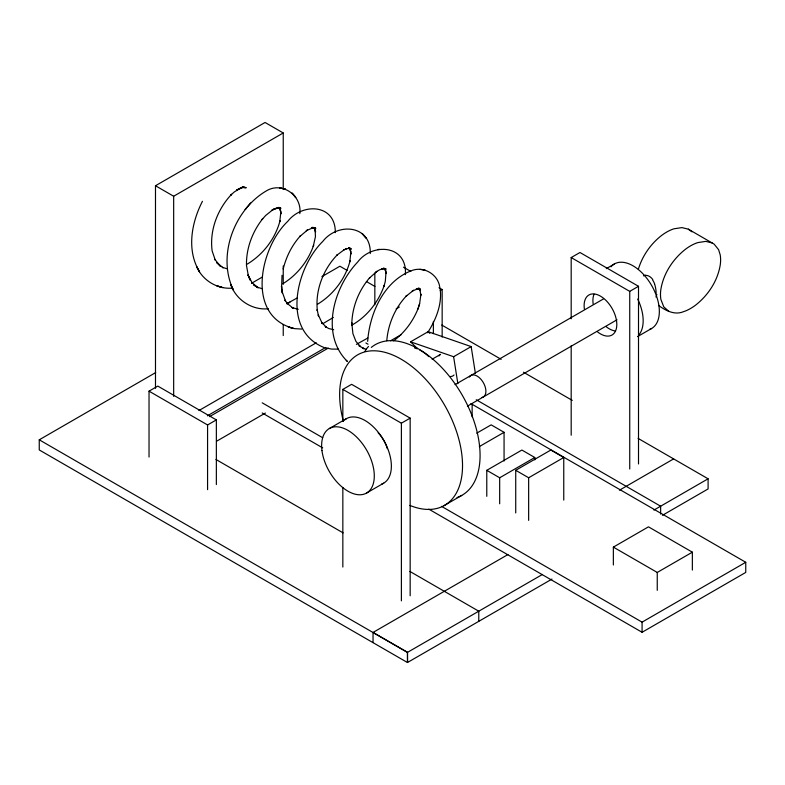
<?xml version="1.0" encoding="UTF-8"?>
<svg xmlns="http://www.w3.org/2000/svg" width="785" height="785" viewBox="0 0 785 785"><rect width="100%" height="100%" fill="white"/><g stroke="black" fill="none" stroke-linecap="round" stroke-linejoin="round"><path stroke-width="1.18" d="M282.031 275.29L281.599 287.438L281.481 286.427L282.374 293.031L281.481 286.427M367.665 341.347C369.676 312.921 384.159 280.49 412.625 270.256C424.361 266.38 437.667 274.456 439.698 286.633M386.789 340.7C388.133 323.94 395.198 307.563 406.885 295.425L405.953 296.337L413.577 290.273L412.253 290.99L419.308 288.252L416.315 288.703L420.495 289.145L419.072 288.605M656.868 294.395L655.966 297.034M419.632 303.687L417.993 308.878L419.632 303.687L420.927 294.208L420.897 295.278L419.818 289.41L420.505 290.646L418.513 288.272M283.208 268.98C286.221 256.695 292.02 244.999 300.626 235.657L299.929 236.393L307.534 229.985L306.258 230.702L313.372 227.591L311.704 228.042L314.854 227.738L311.419 227.522L315.864 228.278L312.548 227.336L314.922 228.504L313.382 227.464L315.334 229.328L314.02 227.905L315.521 230.437L314.589 228.729L315.599 231.918L315.119 230.074L315.462 236.55L313.235 246.51L313.647 245.293C308.113 261.091 297.132 275.035 282.816 283.768M638.352 269.245C642.356 255.881 650.716 243.86 661.755 235.343A47.012 27.141 -60 0 1 673.942 228.808L681.91 227.601L688.337 229.161L714.105 244.106L718.579 249.65L720.218 254.919A34.648 20.008 -60 0 1 720.316 264.476C717.843 280.618 708.256 295.268 695.481 305.228A47.012 27.141 -60 0 1 683.293 311.763C674.472 315.364 665.582 310.546 658.527 305.424M418.14 308.417C413.116 321.163 404.638 332.644 393.619 340.827M202.451 201.303C191.471 222.557 186.339 250.346 199.557 271.777L196.741 266.802C202.658 280.579 217.72 289.557 232.635 288.095M427.629 332.732C436.018 319.564 442.534 303.746 440.012 287.85M299.811 213.628C302.274 195.838 282.414 181.355 266.596 190.745C234.313 209.458 216.876 255.567 233.341 289.999L230.78 284.69C236.157 299.968 252.162 310.467 268.362 308.731M245.872 208.643L245.155 209.507L250.552 202.981M333.34 317.444L322.831 323.714M262.131 277.144L251.642 283.228M317.699 304.129C333.546 294.493 345.635 278.508 350.139 260.473L349.825 261.886L350.787 252.593L350.866 254.154L350.404 250.307L350.846 251.867L349.089 247.687L350.287 249.061L348.933 247.874M247.196 264.133C263.191 254.575 275.388 238.581 280.088 220.526L279.784 221.684L280.795 212.362L280.844 213.932L280.382 210.095L280.824 211.705L279.038 207.515L280.157 208.849L278.822 207.642M367.841 338.021L356.361 344.389M296.926 298.094L287.33 303.422M155.489 388.33L155.489 185.751L265.065 122.48L283.238 132.969L283.238 189.106M155.489 185.751L173.662 196.24L283.238 132.969M551.963 579.085L407.454 662.52L39.25 449.942L39.25 439.806L155.695 372.571M321.899 276.614L339.895 266.223L347.323 270.511M149.032 457.076L149.032 391.165L157.805 386.092L216.356 419.897L216.356 484.59M198.909 410.555L316.276 342.8M207.368 415.814L325.785 347.441M209.507 416.649L328.287 348.069M396.17 308.878L399.349 307.043M149.032 391.165L207.574 424.96L216.356 419.897M440.208 290.656L442.161 289.528L442.161 337.128M216.621 441.209L265.409 413.038M390.547 340.788L401.155 334.665M417.463 348.648L410.584 341.828L428.139 331.692L471.167 346.587L475.416 373.532M342.839 421.251L342.839 389.399L351.621 384.326L410.162 418.13L410.162 595.786M571.186 318.818L571.186 257.558L579.968 252.495L638.509 286.299L638.509 463.955M432.123 359.236L440.562 354.359A12.413 7.163 60 0 0 438.952 355.939M329.347 428.531L346.421 418.67M410.584 341.828L453.612 356.724L471.167 346.587M606.295 268.637L614.39 263.966M455.025 384.64L603.537 298.899M342.839 389.399L401.39 423.193L410.162 418.13M571.186 257.558L629.737 291.363L638.509 286.299M467.438 406.139L617 319.789M366.585 493.039L383.659 483.177M637.469 336.637L651.629 328.464M476.691 433.192L491.155 424.852L504.068 432.309L504.068 461.04M479.292 446.616L504.068 432.309M486.778 496.336L486.778 470.323L521.888 450.05L534.791 457.498L534.791 459.863M444.153 505.579L461.708 495.443M486.778 470.323L499.672 477.771L534.791 457.498M515.725 512.929L515.725 470.303L550.844 450.031L563.758 457.498L563.758 500.114M515.725 470.303L528.648 477.761L563.758 457.498M373.042 642.581L373.042 632.445L507.934 554.563M619.463 490.183L673.628 458.901M39.25 439.806L407.454 652.384L542.406 574.473M653.925 510.083L708.099 478.801L708.099 488.937L662.422 515.313M613.36 564.994L613.36 547.116L648.469 526.843L692.36 552.179L692.36 570.067M613.36 547.116L657.251 572.451L692.36 552.179M441.543 506.354L642.081 622.142L745.75 562.286L745.75 572.422L642.081 632.278L428.806 509.141M351.523 325.314C366.978 316.767 378.596 301.872 384.297 285.259L383.983 286.309L385.327 281.207L386.014 272.061L386.034 273.582L385.406 269.903L385.808 271.394L384.13 268.303M286.908 303.599L289.881 302.235L286.662 303.707M405.364 274.632C407.611 244.812 372.316 242.359 357.656 262.072C333.792 287.124 319.819 334.39 347.51 361.581L346.283 360.325M377.87 249.659L379.233 249.247M301.734 329.072L294.306 328.611L288.281 326.982L293.266 328.316C245.352 315.521 260.227 247.295 287.693 221.419C302.431 202.471 335.745 203.864 335.313 232.664M338.266 349.119L331.662 349.089L325.451 347.902M333.654 329.671L328.846 328.572L325.167 326.56L326.511 327.355L321.526 322.292L322.272 323.557L318.259 314.795L318.543 316.178L317.169 309.624L317.395 310.899C315.001 290.421 323.224 269.284 337.481 254.625L336.932 255.164L344.507 249.483L343.536 249.993L347.098 248.452L345.861 248.767L350.542 248.364L348.893 248.05L351.376 249.071L349.737 248.364M262.268 288.743L257.176 287.153L253.673 284.886L258.079 287.722L251.612 282.345L252.279 283.081L247.972 274.858L250.179 280.098L248.315 275.555L246.49 265.458C246.058 248.59 252.319 231.879 262.72 218.721L262.004 219.594L265.673 215.482L273.268 209.389L271.865 210.282L278.93 207.397L273.729 209.006L280.225 207.691L278.233 207.78L281.001 208.261L279.038 207.848M227.307 268.843L222.292 267.302L223.195 267.832L216.64 262.504L220.359 266.223L214.835 259.344L215.247 260.041L212.146 250.955C209.379 230.427 217.533 209.163 231.614 194.268L230.515 195.386L234.303 191.932L241.849 187.36L236.609 190.058L243.713 187.095L242.035 187.497L246.255 187.723L242.712 186.634L245.106 187.811M298.251 309.319L292.069 307.583L293.139 308.22L286.574 302.902L287.496 303.844L284.965 300.105L285.583 301.293L282.217 291.863M419.926 269.353L425.362 270.236M222.862 287.634L216.905 285.848L221.792 287.32M366.399 349.403L362.474 347.902L364.024 348.785L358.971 345.655L360.482 346.597L355.919 341.367L352.926 333.703L351.759 322.723L351.808 323.705C352.2 306.847 358.843 290.273 369.843 277.537L369.362 278.116L376.918 271.355L375.956 271.944L379.606 269.834L383.109 268.539L381.745 268.951L384.915 268.558L383.404 268.627L386.171 269.108L383.335 268.176L385.592 269.54L384.464 268.686M712.211 242.948L705.784 241.378L697.816 242.594A47.012 27.141 -60 0 0 685.629 249.13C672.853 259.089 663.266 273.739 660.793 289.881A34.648 20.008 -60 0 0 660.891 299.438L663.786 306.896L668.908 311.409M323.94 347.49C280.716 329.896 296.367 267.253 322.704 241.505C337.786 222.076 371.207 224.912 370.275 253.565M403.48 267.194L410.8 271.424M439.021 287.722L442.161 289.528M366.428 281.54L374.916 286.447M441.759 325.039L501.183 359.344M523.467 372.208L572.275 400.389M638.068 438.373L708.099 478.801M476.23 399.742L660.636 506.207L660.636 514.087M365.888 342.976L368.018 344.203M470.931 403.618L745.75 562.286M262.219 402.833L322.704 437.745M262.219 412.969L322.704 447.882M215.944 459.46L343.114 532.887M409.888 571.431L478.772 611.201L478.772 621.337M373.042 632.445L407.513 652.345L407.513 662.481L407.454 652.384M688.337 229.161L691.948 231.83M257.176 287.153L258.079 287.722M428.139 331.692L429.856 333.399M453.612 356.724L457.861 383.669M657.251 572.451L657.251 590.34M642.081 622.142L642.081 632.278M629.737 291.363L629.737 469.018M571.186 345.783L571.186 435.224M528.648 477.761L528.648 520.386M499.672 477.771L499.672 503.784M472.138 403.559L472.138 416.796M433.379 321.448L433.379 333.654M401.39 423.193L401.39 600.859M374.837 273.003L374.837 304.737M342.839 487.416L342.839 567.055M283.238 265.987L283.238 284.298M283.238 324.568L283.238 335.548M207.574 424.96L207.574 489.654M173.662 196.24L173.662 396.376M615.254 330.956A23.118 13.345 60 0 1 606.265 326.776M593.166 304.089A23.118 13.345 60 0 1 594.039 294.218M584.393 309.162A23.118 13.345 60 0 1 599.465 295.592A23.118 13.345 60 0 1 616.774 325.579A23.118 13.345 60 0 1 597.483 331.849M378.135 432.761A23.118 13.345 60 0 1 387.309 448.667M454.024 374.985A12.413 7.163 60 0 1 450.747 376.476M371.295 347.412A86.9 50.171 60 0 1 462.434 395.503A86.9 50.171 60 0 1 457.027 497.533M343.447 421.437A86.9 50.171 60 0 1 383.865 352.063A86.9 50.171 60 0 1 461.129 449.717A86.9 50.171 60 0 1 409.878 505.412M365.015 351.307A12.413 7.163 -60 0 1 368.499 346.489M414.558 347.941A35.394 20.439 60 0 1 417.09 348.785M419.671 349.953A35.394 20.439 60 0 1 428.806 356.625M610.965 266.851A37.238 21.499 60 0 1 650.647 283.817A37.238 21.499 60 0 1 649.607 329.406M637.695 299.046A37.238 21.499 60 0 1 638.872 334.92M344.595 419.955A37.238 21.499 60 0 1 383.659 440.169A37.238 21.499 60 0 1 381.638 484.109M469.332 377.055A12.413 7.163 60 0 1 483.01 382.089A12.413 7.163 60 0 1 481.931 397.465M654.572 283.866A12.148 4.131 75.2 0 1 656.103 293.364M652.561 279.872A12.639 7.359 72.9 0 1 654.543 283.748M645.741 275.368A11.863 8.38 77.7 0 1 652.747 279.509M643.602 275.888A12.639 9.175 73.7 0 1 645.702 275.192M283.473 188.675L279.499 187.958L285.436 189.097L283.473 188.675M366.006 237.963L362.17 233.577L366.006 237.963M294.679 196.162L292.059 193.031L295.788 197.496L294.679 196.162M321.958 450.561A37.238 21.499 60 0 0 364.564 493.971A37.238 21.499 60 0 0 357.371 437.814A37.238 21.499 60 0 0 321.958 450.561"/></g></svg>
